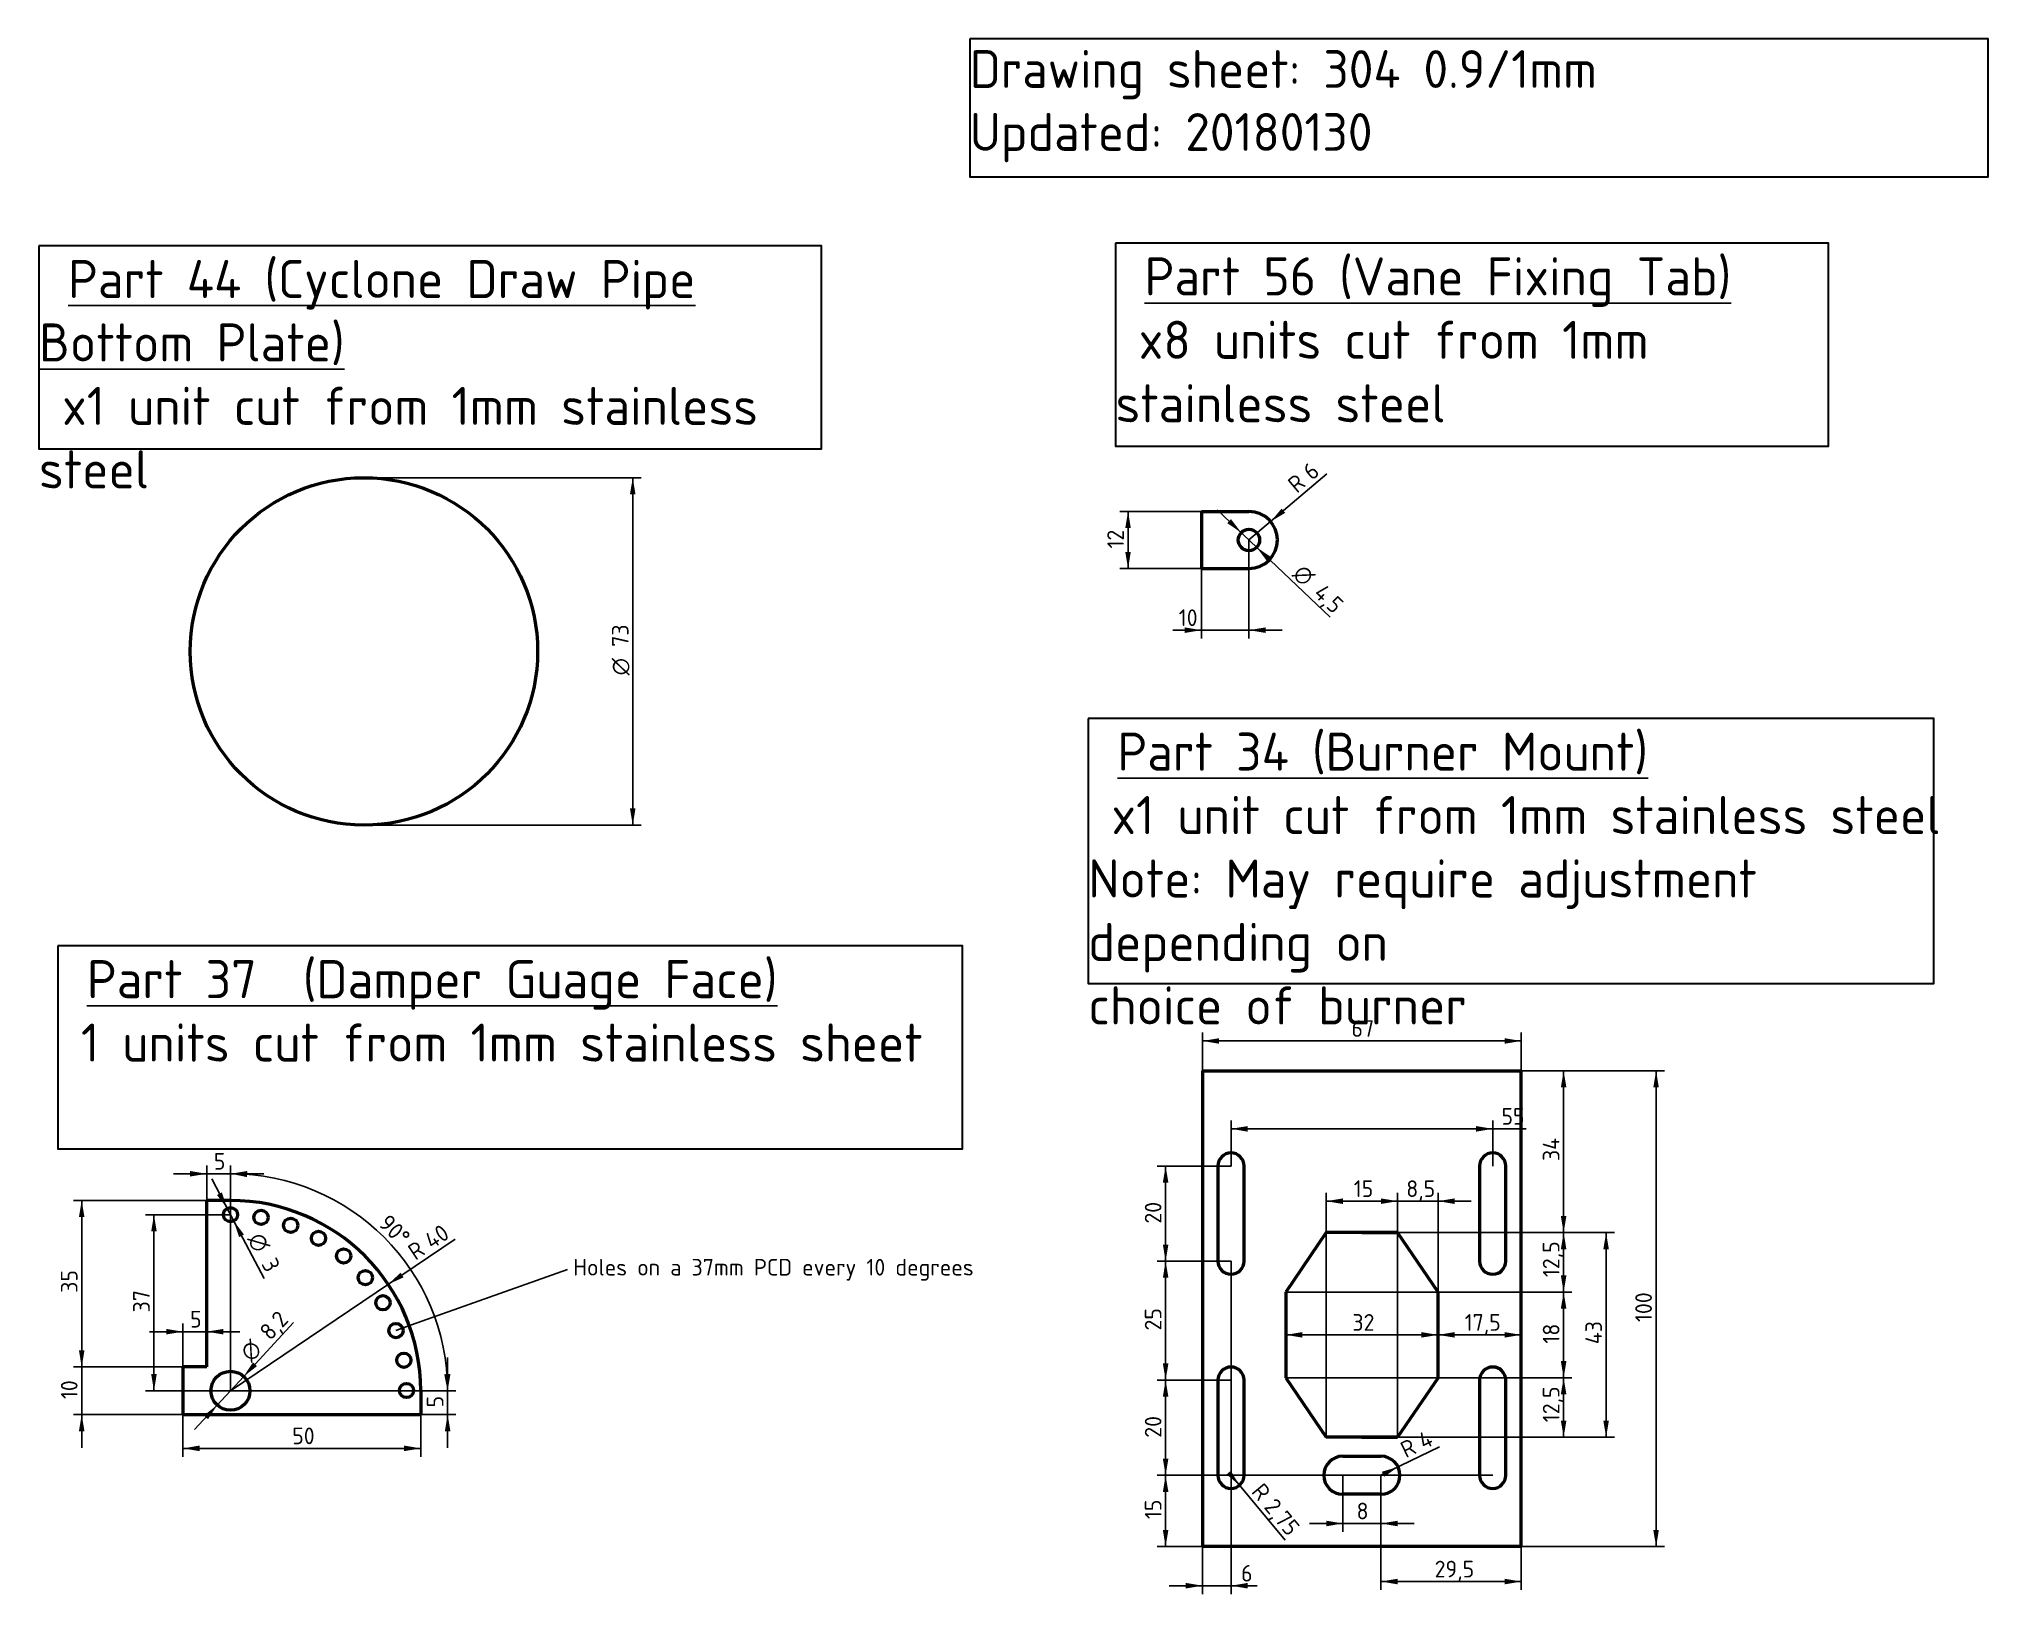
# Model space of a CAD drawing. Header units: millimetres. Extents: x 10 to 420, y 3 to 330.
import ezdxf
from ezdxf import colors
from ezdxf.entities.mleader import LeaderData, LeaderLine
from ezdxf.enums import TextEntityAlignment as Align
from ezdxf.math import Vec2, Vec3

# ---------------------------------------------------------------- set-up
doc = ezdxf.new("R2010")
doc.units = ezdxf.units.MM
doc.layers.add('Default', color=7, linetype='Continuous')
doc.layers.add('Dimensions', color=7, linetype='Continuous')
doc.styles.add('SEACAD_Solid_Edge_ISO', font='seiso.ttf')
doc.styles.add('SEACAD_Solid_Edge_ISO1_Symbols', font='semeci1.ttf')
doc.dimstyles.new('ISO_(mm)', dxfattribs={"dimtxt": 3.5, "dimasz": 3.5, "dimexe": 1.75, "dimexo": 0, "dimgap": 0.875, "dimtad": 1, "dimtxsty": 'SEACAD_Solid_Edge_ISO', "dimblk1": '_SE_FILLED', "dimblk2": '_SE_FILLED', "dimsah": 1, "dimcen": 1.75, "dimadec": 0, "dimazin": 0, "dimtfac": 0.5, "dimtmove": 0, "dimatfit": 3, "dimfxl": 1, "dimarcsym": 0})

# ---------------------------------------------------------------- blocks, each defined once
blk = doc.blocks.new('_SE_FILLED')
at = {"color": 0}
blk.add_line((0, 0), (-1, 0), dxfattribs=at)
blk.add_solid([(0, 0), (-1, -0.1665), (-1, 0.1665), (0, 0)], dxfattribs=at)
blk = doc.blocks.new('DMBLK494')
at = {"layer": 'Dimensions', "linetype": 'Continuous', "lineweight": 25}
for points in [[(18.36, 82.14), (19.53, 82.14), (18.94, 85.64)], [(18.36, 54.14), (18.94, 50.64), (19.53, 54.14)]]:
    blk.add_hatch(color=7, dxfattribs=at).paths.add_polyline_path(points)
at = {"layer": 'Dimensions', "color": 7, "linetype": 'Continuous', "lineweight": 25}
for p, q in [((45.21, 85.64), (17.19, 85.64)), ((18.94, 50.64), (18.94, 85.64)), ((45.21, 50.64), (17.19, 50.64))]:
    blk.add_line(p, q, dxfattribs=at)
at = {"layer": 'Dimensions', "color": 7, "linetype": 'Continuous', "lineweight": 25, "style": 'SEACAD_Solid_Edge_ISO'}
blk.add_text('35', height=3.5, rotation=90, dxfattribs=at).set_placement((14.57, 66.23), align=Align.TOP_LEFT)
blk = doc.blocks.new('DMBLK495')
at = {"layer": 'Dimensions', "linetype": 'Continuous', "lineweight": 25}
for points in [[(18.36, 54.14), (18.94, 50.64), (19.53, 54.14)], [(18.36, 37.14), (19.53, 37.14), (18.94, 40.64)]]:
    blk.add_hatch(color=7, dxfattribs=at).paths.add_polyline_path(points)
at = {"layer": 'Dimensions', "color": 7, "linetype": 'Continuous', "lineweight": 25}
for p, q in [((18.94, 57.64), (18.94, 33.64)), ((40.21, 50.64), (17.19, 50.64)), ((40.21, 40.64), (17.19, 40.64))]:
    blk.add_line(p, q, dxfattribs=at)
at = {"layer": 'Dimensions', "color": 7, "linetype": 'Continuous', "lineweight": 25, "style": 'SEACAD_Solid_Edge_ISO'}
blk.add_text('10', height=3.5, rotation=90, dxfattribs=at).set_placement((14.57, 43.89), align=Align.TOP_LEFT)
blk = doc.blocks.new('DMBLK496')
at = {"layer": 'Dimensions', "linetype": 'Continuous', "lineweight": 25}
blk.add_hatch(color=7, dxfattribs=at).paths.add_polyline_path([(85.94, 70.45), (83.37, 68.01), (86.59, 69.48)])
at = {"layer": 'Dimensions', "color": 7, "linetype": 'Continuous', "lineweight": 25}
blk.add_line((50.21, 45.64), (97.46, 77.52), dxfattribs=at)
at = {"layer": 'Dimensions', "color": 7, "linetype": 'Continuous', "lineweight": 25, "style": 'SEACAD_Solid_Edge_ISO'}
for s, p in [('40', (90.57, 78.15)), ('R', (87.12, 75.82))]:
    blk.add_text(s, height=3.5, rotation=34.0074, dxfattribs=at).set_placement(p, align=Align.TOP_LEFT)
blk = doc.blocks.new('DMBLK497')
at = {"layer": 'Dimensions', "linetype": 'Continuous', "lineweight": 25}
for points in [[(53.73, 91.72), (50.21, 91.27), (53.68, 90.55)], [(95.12, 49.11), (95.84, 45.64), (96.29, 49.16)]]:
    blk.add_hatch(color=7, dxfattribs=at).paths.add_polyline_path(points)
at = {"layer": 'Dimensions', "color": 7, "linetype": 'Continuous', "lineweight": 25}
for p, q in [((50.21, 85.64), (50.21, 93.02)), ((90.21, 45.64), (97.59, 45.64))]:
    blk.add_line(p, q, dxfattribs=at)
blk.add_arc((50.21, 45.64), 45.63, 0, 90, dxfattribs=at)
at = {"layer": 'Dimensions', "color": 7, "linetype": 'Continuous', "lineweight": 25, "style": 'SEACAD_Solid_Edge_ISO'}
blk.add_text('90°', height=3.5, rotation=315, dxfattribs=at).set_placement((83.57, 83), align=Align.TOP_LEFT)
blk = doc.blocks.new('DMBLK498')
at = {"layer": 'Dimensions', "linetype": 'Continuous', "lineweight": 25}
for points in [[(36.71, 58.64), (36.71, 57.48), (40.21, 58.06)], [(48.71, 58.64), (45.21, 58.06), (48.71, 57.48)]]:
    blk.add_hatch(color=7, dxfattribs=at).paths.add_polyline_path(points)
at = {"layer": 'Dimensions', "color": 7, "linetype": 'Continuous', "lineweight": 25}
for p, q in [((52.21, 58.06), (33.21, 58.06)), ((40.21, 50.64), (40.21, 59.81)), ((45.21, 50.64), (45.21, 59.81))]:
    blk.add_line(p, q, dxfattribs=at)
at = {"layer": 'Dimensions', "color": 7, "linetype": 'Continuous', "lineweight": 25, "style": 'SEACAD_Solid_Edge_ISO'}
blk.add_text('5', height=3.5, dxfattribs=at).set_placement((41.71, 62.43), align=Align.TOP_LEFT)
blk = doc.blocks.new('DMBLK499')
at = {"layer": 'Dimensions', "linetype": 'Continuous', "lineweight": 25}
for points in [[(33.55, 79.14), (34.71, 79.14), (34.13, 82.64)], [(33.55, 49.14), (34.13, 45.64), (34.71, 49.14)]]:
    blk.add_hatch(color=7, dxfattribs=at).paths.add_polyline_path(points)
at = {"layer": 'Dimensions', "color": 7, "linetype": 'Continuous', "lineweight": 25}
for p, q in [((50.21, 82.64), (32.38, 82.64)), ((34.13, 82.64), (34.13, 45.64)), ((50.21, 45.64), (32.38, 45.64))]:
    blk.add_line(p, q, dxfattribs=at)
at = {"layer": 'Dimensions', "color": 7, "linetype": 'Continuous', "lineweight": 25, "style": 'SEACAD_Solid_Edge_ISO'}
blk.add_text('37', height=3.5, rotation=90, dxfattribs=at).set_placement((29.75, 62.11), align=Align.TOP_LEFT)
blk = doc.blocks.new('DMBLK500')
at = {"layer": 'Dimensions', "linetype": 'Continuous', "lineweight": 25}
for points in [[(48.4, 87.34), (47.37, 86.79), (49.51, 83.97)], [(53.05, 78.48), (50.9, 81.31), (52.01, 77.94)]]:
    blk.add_hatch(color=7, dxfattribs=at).paths.add_polyline_path(points)
at = {"layer": 'Dimensions', "color": 7, "linetype": 'Continuous', "lineweight": 25}
for p, q in [((46.26, 90.16), (50.9, 81.31)), ((50.9, 81.31), (57.26, 69.21))]:
    blk.add_line(p, q, dxfattribs=at)
for s, style, p in [('O', 'SEACAD_Solid_Edge_ISO1_Symbols', (56.92, 79.26)), ('3', 'SEACAD_Solid_Edge_ISO', (59.71, 73.95))]:
    blk.add_text(s, height=3.5, rotation=297.6941, dxfattribs=dict(at, style=style)).set_placement(p, align=Align.TOP_LEFT)
blk = doc.blocks.new('DMBLK501')
at = {"layer": 'Dimensions', "linetype": 'Continuous', "lineweight": 25}
for points in [[(41.71, 91.83), (41.71, 90.66), (45.21, 91.24)], [(53.71, 91.83), (50.21, 91.24), (53.71, 90.66)]]:
    blk.add_hatch(color=7, dxfattribs=at).paths.add_polyline_path(points)
at = {"layer": 'Dimensions', "color": 7, "linetype": 'Continuous', "lineweight": 25}
for p, q in [((57.21, 91.24), (38.21, 91.24)), ((45.21, 85.64), (45.21, 92.99)), ((50.21, 45.64), (50.21, 92.99))]:
    blk.add_line(p, q, dxfattribs=at)
at = {"layer": 'Dimensions', "color": 7, "linetype": 'Continuous', "lineweight": 25, "style": 'SEACAD_Solid_Edge_ISO'}
blk.add_text('5', height=3.5, dxfattribs=at).set_placement((46.71, 95.62), align=Align.TOP_LEFT)
blk = doc.blocks.new('DMBLK502')
at = {"layer": 'Dimensions', "linetype": 'Continuous', "lineweight": 25}
for points in [[(43.71, 32.95), (43.71, 34.12), (40.21, 33.53)], [(86.71, 32.95), (90.21, 33.53), (86.71, 34.12)]]:
    blk.add_hatch(color=7, dxfattribs=at).paths.add_polyline_path(points)
at = {"layer": 'Dimensions', "color": 7, "linetype": 'Continuous', "lineweight": 25}
for p, q in [((40.21, 40.64), (40.21, 31.78)), ((90.21, 40.64), (90.21, 31.78)), ((40.21, 33.53), (90.21, 33.53))]:
    blk.add_line(p, q, dxfattribs=at)
at = {"layer": 'Dimensions', "color": 7, "linetype": 'Continuous', "lineweight": 25, "style": 'SEACAD_Solid_Edge_ISO'}
blk.add_text('50', height=3.5, dxfattribs=at).set_placement((63.18, 37.91), align=Align.TOP_LEFT)
blk = doc.blocks.new('DMBLK503')
at = {"layer": 'Dimensions', "linetype": 'Continuous', "lineweight": 25}
for points in [[(96.43, 49.14), (95.26, 49.14), (95.85, 45.64)], [(96.43, 37.14), (95.85, 40.64), (95.26, 37.14)]]:
    blk.add_hatch(color=7, dxfattribs=at).paths.add_polyline_path(points)
at = {"layer": 'Dimensions', "color": 7, "linetype": 'Continuous', "lineweight": 25}
for p, q in [((95.85, 52.64), (95.85, 33.64)), ((50.21, 45.64), (97.6, 45.64)), ((90.21, 40.64), (97.6, 40.64))]:
    blk.add_line(p, q, dxfattribs=at)
at = {"layer": 'Dimensions', "color": 7, "linetype": 'Continuous', "lineweight": 25, "style": 'SEACAD_Solid_Edge_ISO'}
blk.add_text('5', height=3.5, rotation=90, dxfattribs=at).set_placement((91.47, 42.14), align=Align.TOP_LEFT)
blk = doc.blocks.new('DMBLK504')
at = {"layer": 'Dimensions', "linetype": 'Continuous', "lineweight": 25}
for points in [[(54.93, 51.62), (52.99, 48.65), (55.79, 50.83)], [(44.62, 40.45), (45.48, 39.66), (47.43, 42.63)]]:
    blk.add_hatch(color=7, dxfattribs=at).paths.add_polyline_path(points)
at = {"layer": 'Dimensions', "color": 7, "linetype": 'Continuous', "lineweight": 25}
for p, q in [((52.99, 48.65), (63.47, 60)), ((42.68, 37.48), (52.99, 48.65))]:
    blk.add_line(p, q, dxfattribs=at)
for s, style, p in [('8,2', 'SEACAD_Solid_Edge_ISO', (56.02, 58.39)), ('O', 'SEACAD_Solid_Edge_ISO1_Symbols', (51.95, 53.98))]:
    blk.add_text(s, height=3.5, rotation=47.2842, dxfattribs=dict(at, style=style)).set_placement(p, align=Align.TOP_LEFT)
blk = doc.blocks.new('DMBLK505')
at = {"layer": 'Dimensions', "linetype": 'Continuous', "lineweight": 25}
blk.add_hatch(color=7, dxfattribs=at).paths.add_polyline_path([(292.17, 28.62), (292.68, 27.57), (295.57, 29.63)])
at = {"layer": 'Dimensions', "color": 7, "linetype": 'Continuous', "lineweight": 25}
blk.add_line((291.98, 27.88), (304.31, 33.88), dxfattribs=at)
at = {"layer": 'Dimensions', "color": 7, "linetype": 'Continuous', "lineweight": 25, "style": 'SEACAD_Solid_Edge_ISO'}
for s, p in [('4', (299.44, 36.37)), ('R', (295.69, 34.55))]:
    blk.add_text(s, height=3.5, rotation=25.9202, dxfattribs=at).set_placement(p, align=Align.TOP_LEFT)
blk = doc.blocks.new('DMBLK506')
at = {"layer": 'Dimensions', "linetype": 'Continuous', "lineweight": 25}
for points in [[(280.48, 17.16), (283.98, 17.75), (280.48, 18.33)], [(295.48, 17.16), (295.48, 18.33), (291.98, 17.75)]]:
    blk.add_hatch(color=7, dxfattribs=at).paths.add_polyline_path(points)
at = {"layer": 'Dimensions', "color": 7, "linetype": 'Continuous', "lineweight": 25}
for p, q in [((283.98, 27.88), (283.98, 16)), ((291.98, 27.88), (291.98, 16)), ((298.98, 17.75), (276.98, 17.75))]:
    blk.add_line(p, q, dxfattribs=at)
at = {"layer": 'Dimensions', "color": 7, "linetype": 'Continuous', "lineweight": 25, "style": 'SEACAD_Solid_Edge_ISO'}
blk.add_text('8', height=3.5, dxfattribs=at).set_placement((286.86, 22.12), align=Align.TOP_LEFT)
blk = doc.blocks.new('DMBLK507')
at = {"layer": 'Dimensions', "linetype": 'Continuous', "lineweight": 25}
for points in [[(295.48, 4.96), (295.48, 6.13), (291.98, 5.55)], [(317.98, 4.96), (321.48, 5.55), (317.98, 6.13)]]:
    blk.add_hatch(color=7, dxfattribs=at).paths.add_polyline_path(points)
at = {"layer": 'Dimensions', "color": 7, "linetype": 'Continuous', "lineweight": 25}
for p, q in [((291.98, 27.88), (291.98, 3.8)), ((321.48, 12.88), (321.48, 3.8)), ((321.48, 5.55), (291.98, 5.55))]:
    blk.add_line(p, q, dxfattribs=at)
at = {"layer": 'Dimensions', "color": 7, "linetype": 'Continuous', "lineweight": 25, "style": 'SEACAD_Solid_Edge_ISO'}
blk.add_text('29,5', height=3.5, dxfattribs=at).set_placement((303.27, 9.92), align=Align.TOP_LEFT)
blk = doc.blocks.new('DMBLK508')
at = {"layer": 'Dimensions', "linetype": 'Continuous', "lineweight": 25}
for points in [[(307.48, 57.97), (303.98, 57.39), (307.48, 56.81)], [(317.98, 57.97), (317.98, 56.81), (321.48, 57.39)]]:
    blk.add_hatch(color=7, dxfattribs=at).paths.add_polyline_path(points)
at = {"layer": 'Dimensions', "color": 7, "linetype": 'Continuous', "lineweight": 25}
blk.add_line((321.48, 57.39), (303.98, 57.39), dxfattribs=at)
at = {"layer": 'Dimensions', "color": 7, "linetype": 'Continuous', "lineweight": 25, "style": 'SEACAD_Solid_Edge_ISO'}
blk.add_text('17,5', height=3.5, dxfattribs=at).set_placement((309.58, 61.76), align=Align.TOP_LEFT)
blk = doc.blocks.new('DMBLK509')
at = {"layer": 'Dimensions', "linetype": 'Continuous', "lineweight": 25}
for points in [[(275.48, 56.81), (275.48, 57.97), (271.98, 57.39)], [(300.48, 56.81), (303.98, 57.39), (300.48, 57.97)]]:
    blk.add_hatch(color=7, dxfattribs=at).paths.add_polyline_path(points)
at = {"layer": 'Dimensions', "color": 7, "linetype": 'Continuous', "lineweight": 25}
blk.add_line((303.98, 57.39), (271.98, 57.39), dxfattribs=at)
at = {"layer": 'Dimensions', "color": 7, "linetype": 'Continuous', "lineweight": 25, "style": 'SEACAD_Solid_Edge_ISO'}
blk.add_text('32', height=3.5, dxfattribs=at).set_placement((285.99, 61.76), align=Align.TOP_LEFT)
blk = doc.blocks.new('DMBLK510')
at = {"layer": 'Dimensions', "linetype": 'Continuous', "lineweight": 25}
for points in [[(283.98, 86.07), (280.48, 85.49), (283.98, 84.9)], [(291.98, 86.07), (291.98, 84.9), (295.48, 85.49)]]:
    blk.add_hatch(color=7, dxfattribs=at).paths.add_polyline_path(points)
at = {"layer": 'Dimensions', "color": 7, "linetype": 'Continuous', "lineweight": 25}
for p, q in [((280.48, 35.88), (280.48, 87.24)), ((295.48, 35.88), (295.48, 87.24)), ((295.48, 85.49), (280.48, 85.49))]:
    blk.add_line(p, q, dxfattribs=at)
at = {"layer": 'Dimensions', "color": 7, "linetype": 'Continuous', "lineweight": 25, "style": 'SEACAD_Solid_Edge_ISO'}
blk.add_text('15', height=3.5, dxfattribs=at).set_placement((286.27, 89.86), align=Align.TOP_LEFT)
blk = doc.blocks.new('DMBLK511')
at = {"layer": 'Dimensions', "linetype": 'Continuous', "lineweight": 25}
for points in [[(339.89, 75.38), (339.31, 78.88), (338.72, 75.38)], [(339.89, 39.38), (338.72, 39.38), (339.31, 35.88)]]:
    blk.add_hatch(color=7, dxfattribs=at).paths.add_polyline_path(points)
at = {"layer": 'Dimensions', "color": 7, "linetype": 'Continuous', "lineweight": 25}
for p, q in [((295.48, 78.88), (341.06, 78.88)), ((339.31, 78.88), (339.31, 35.88)), ((287.98, 35.88), (341.06, 35.88))]:
    blk.add_line(p, q, dxfattribs=at)
at = {"layer": 'Dimensions', "color": 7, "linetype": 'Continuous', "lineweight": 25, "style": 'SEACAD_Solid_Edge_ISO'}
blk.add_text('43', height=3.5, rotation=90, dxfattribs=at).set_placement((334.93, 55.43), align=Align.TOP_LEFT)
blk = doc.blocks.new('DMBLK512')
at = {"layer": 'Dimensions', "linetype": 'Continuous', "lineweight": 25}
for points in [[(291.98, 86.07), (291.98, 84.9), (295.48, 85.49)], [(307.48, 86.07), (303.98, 85.49), (307.48, 84.9)]]:
    blk.add_hatch(color=7, dxfattribs=at).paths.add_polyline_path(points)
at = {"layer": 'Dimensions', "color": 7, "linetype": 'Continuous', "lineweight": 25}
for p, q in [((295.48, 78.88), (295.48, 87.24)), ((303.98, 66.38), (303.98, 87.24)), ((310.98, 85.49), (288.48, 85.49))]:
    blk.add_line(p, q, dxfattribs=at)
at = {"layer": 'Dimensions', "color": 7, "linetype": 'Continuous', "lineweight": 25, "style": 'SEACAD_Solid_Edge_ISO'}
blk.add_text('8,5', height=3.5, dxfattribs=at).set_placement((297.3, 89.86), align=Align.TOP_LEFT)
blk = doc.blocks.new('DMBLK513')
at = {"layer": 'Dimensions', "linetype": 'Continuous', "lineweight": 25}
for points in [[(330.96, 75.38), (330.38, 78.88), (329.79, 75.38)], [(330.96, 69.88), (329.79, 69.88), (330.38, 66.38)]]:
    blk.add_hatch(color=7, dxfattribs=at).paths.add_polyline_path(points)
at = {"layer": 'Dimensions', "color": 7, "linetype": 'Continuous', "lineweight": 25}
for p, q in [((295.48, 78.88), (332.13, 78.88)), ((330.38, 66.38), (330.38, 78.88)), ((303.98, 66.38), (332.13, 66.38))]:
    blk.add_line(p, q, dxfattribs=at)
at = {"layer": 'Dimensions', "color": 7, "linetype": 'Continuous', "lineweight": 25, "style": 'SEACAD_Solid_Edge_ISO'}
blk.add_text('12,5', height=3.5, rotation=90, dxfattribs=at).set_placement((326, 69.53), align=Align.TOP_LEFT)
blk = doc.blocks.new('DMBLK514')
at = {"layer": 'Dimensions', "linetype": 'Continuous', "lineweight": 25}
for points in [[(330.96, 44.88), (330.38, 48.38), (329.79, 44.88)], [(330.96, 39.38), (329.79, 39.38), (330.38, 35.88)]]:
    blk.add_hatch(color=7, dxfattribs=at).paths.add_polyline_path(points)
at = {"layer": 'Dimensions', "color": 7, "linetype": 'Continuous', "lineweight": 25}
for p, q in [((303.98, 48.38), (332.13, 48.38)), ((330.38, 48.38), (330.38, 35.88)), ((295.48, 35.88), (332.13, 35.88))]:
    blk.add_line(p, q, dxfattribs=at)
at = {"layer": 'Dimensions', "color": 7, "linetype": 'Continuous', "lineweight": 25, "style": 'SEACAD_Solid_Edge_ISO'}
blk.add_text('12,5', height=3.5, rotation=90, dxfattribs=at).set_placement((326, 39.03), align=Align.TOP_LEFT)
blk = doc.blocks.new('DMBLK515')
at = {"layer": 'Dimensions', "linetype": 'Continuous', "lineweight": 25}
for points in [[(330.96, 62.88), (330.38, 66.38), (329.79, 62.88)], [(330.96, 51.88), (329.79, 51.88), (330.38, 48.38)]]:
    blk.add_hatch(color=7, dxfattribs=at).paths.add_polyline_path(points)
at = {"layer": 'Dimensions', "color": 7, "linetype": 'Continuous', "lineweight": 25}
for p, q in [((271.98, 66.38), (332.13, 66.38)), ((330.38, 66.38), (330.38, 48.38)), ((271.98, 48.38), (332.13, 48.38))]:
    blk.add_line(p, q, dxfattribs=at)
at = {"layer": 'Dimensions', "color": 7, "linetype": 'Continuous', "lineweight": 25, "style": 'SEACAD_Solid_Edge_ISO'}
blk.add_text('18', height=3.5, rotation=90, dxfattribs=at).set_placement((326, 55.55), align=Align.TOP_LEFT)
blk = doc.blocks.new('DMBLK516')
at = {"layer": 'Dimensions', "linetype": 'Continuous', "lineweight": 25}
for points in [[(350.39, 109.38), (349.81, 112.88), (349.22, 109.38)], [(350.39, 16.38), (349.22, 16.38), (349.81, 12.88)]]:
    blk.add_hatch(color=7, dxfattribs=at).paths.add_polyline_path(points)
at = {"layer": 'Dimensions', "color": 7, "linetype": 'Continuous', "lineweight": 25}
for p, q in [((321.48, 112.88), (351.56, 112.88)), ((349.81, 12.88), (349.81, 112.88)), ((321.48, 12.88), (351.56, 12.88))]:
    blk.add_line(p, q, dxfattribs=at)
at = {"layer": 'Dimensions', "color": 7, "linetype": 'Continuous', "lineweight": 25, "style": 'SEACAD_Solid_Edge_ISO'}
blk.add_text('100', height=3.5, rotation=90, dxfattribs=at).set_placement((345.43, 60.09), align=Align.TOP_LEFT)
blk = doc.blocks.new('DMBLK517')
at = {"layer": 'Dimensions', "linetype": 'Continuous', "lineweight": 25}
for points in [[(250.98, 4.09), (254.48, 4.67), (250.98, 5.26)], [(263.98, 4.09), (263.98, 5.26), (260.48, 4.67)]]:
    blk.add_hatch(color=7, dxfattribs=at).paths.add_polyline_path(points)
at = {"layer": 'Dimensions', "color": 7, "linetype": 'Continuous', "lineweight": 25}
for p, q in [((260.48, 72.88), (260.48, 2.92)), ((254.48, 12.88), (254.48, 2.92)), ((247.48, 4.67), (265.97, 4.67))]:
    blk.add_line(p, q, dxfattribs=at)
at = {"layer": 'Dimensions', "color": 7, "linetype": 'Continuous', "lineweight": 25, "style": 'SEACAD_Solid_Edge_ISO'}
blk.add_text('6', height=3.5, dxfattribs=at).set_placement((262.59, 9.05), align=Align.TOP_LEFT)
blk = doc.blocks.new('DMBLK518')
at = {"layer": 'Dimensions', "linetype": 'Continuous', "lineweight": 25}
for points in [[(257.98, 119.74), (254.48, 119.16), (257.98, 118.58)], [(317.98, 119.74), (317.98, 118.58), (321.48, 119.16)]]:
    blk.add_hatch(color=7, dxfattribs=at).paths.add_polyline_path(points)
at = {"layer": 'Dimensions', "color": 7, "linetype": 'Continuous', "lineweight": 25}
for p, q in [((254.48, 112.88), (254.48, 120.91)), ((254.48, 119.16), (321.48, 119.16)), ((321.48, 112.88), (321.48, 120.91))]:
    blk.add_line(p, q, dxfattribs=at)
at = {"layer": 'Dimensions', "color": 7, "linetype": 'Continuous', "lineweight": 25, "style": 'SEACAD_Solid_Edge_ISO'}
blk.add_text('67', height=3.5, dxfattribs=at).set_placement((285.79, 123.53), align=Align.TOP_LEFT)
blk = doc.blocks.new('DMBLK519')
at = {"layer": 'Dimensions', "linetype": 'Continuous', "lineweight": 25}
for points in [[(246.15, 24.38), (247.32, 24.38), (246.73, 27.88)], [(246.15, 16.38), (246.73, 12.88), (247.32, 16.38)]]:
    blk.add_hatch(color=7, dxfattribs=at).paths.add_polyline_path(points)
at = {"layer": 'Dimensions', "color": 7, "linetype": 'Continuous', "lineweight": 25}
for p, q in [((315.48, 27.88), (244.98, 27.88)), ((246.73, 12.88), (246.73, 27.88)), ((254.48, 12.88), (244.98, 12.88))]:
    blk.add_line(p, q, dxfattribs=at)
at = {"layer": 'Dimensions', "color": 7, "linetype": 'Continuous', "lineweight": 25, "style": 'SEACAD_Solid_Edge_ISO'}
blk.add_text('15', height=3.5, rotation=90, dxfattribs=at).set_placement((242.36, 18.67), align=Align.TOP_LEFT)
blk = doc.blocks.new('DMBLK520')
at = {"layer": 'Dimensions', "linetype": 'Continuous', "lineweight": 25}
for points in [[(246.15, 44.38), (247.32, 44.38), (246.73, 47.88)], [(246.15, 31.38), (246.73, 27.88), (247.32, 31.38)]]:
    blk.add_hatch(color=7, dxfattribs=at).paths.add_polyline_path(points)
at = {"layer": 'Dimensions', "color": 7, "linetype": 'Continuous', "lineweight": 25}
for p, q in [((260.48, 47.88), (244.98, 47.88)), ((246.73, 27.88), (246.73, 47.88)), ((260.48, 27.88), (244.98, 27.88))]:
    blk.add_line(p, q, dxfattribs=at)
at = {"layer": 'Dimensions', "color": 7, "linetype": 'Continuous', "lineweight": 25, "style": 'SEACAD_Solid_Edge_ISO'}
blk.add_text('20', height=3.5, rotation=90, dxfattribs=at).set_placement((242.36, 35.77), align=Align.TOP_LEFT)
blk = doc.blocks.new('DMBLK521')
at = {"layer": 'Dimensions', "linetype": 'Continuous', "lineweight": 25}
for points in [[(246.15, 69.38), (247.32, 69.38), (246.73, 72.88)], [(246.15, 51.38), (246.73, 47.88), (247.32, 51.38)]]:
    blk.add_hatch(color=7, dxfattribs=at).paths.add_polyline_path(points)
at = {"layer": 'Dimensions', "color": 7, "linetype": 'Continuous', "lineweight": 25}
for p, q in [((260.48, 72.88), (244.98, 72.88)), ((246.73, 47.88), (246.73, 72.88)), ((260.48, 47.88), (244.98, 47.88))]:
    blk.add_line(p, q, dxfattribs=at)
at = {"layer": 'Dimensions', "color": 7, "linetype": 'Continuous', "lineweight": 25, "style": 'SEACAD_Solid_Edge_ISO'}
blk.add_text('25', height=3.5, rotation=90, dxfattribs=at).set_placement((242.36, 58.31), align=Align.TOP_LEFT)
blk = doc.blocks.new('DMBLK522')
at = {"layer": 'Dimensions', "linetype": 'Continuous', "lineweight": 25}
for points in [[(246.15, 89.38), (247.32, 89.38), (246.73, 92.88)], [(246.15, 76.38), (246.73, 72.88), (247.32, 76.38)]]:
    blk.add_hatch(color=7, dxfattribs=at).paths.add_polyline_path(points)
at = {"layer": 'Dimensions', "color": 7, "linetype": 'Continuous', "lineweight": 25}
for p, q in [((260.48, 92.88), (244.98, 92.88)), ((246.73, 72.88), (246.73, 92.88)), ((260.48, 72.88), (244.98, 72.88))]:
    blk.add_line(p, q, dxfattribs=at)
at = {"layer": 'Dimensions', "color": 7, "linetype": 'Continuous', "lineweight": 25, "style": 'SEACAD_Solid_Edge_ISO'}
blk.add_text('20', height=3.5, rotation=90, dxfattribs=at).set_placement((242.36, 80.77), align=Align.TOP_LEFT)
blk = doc.blocks.new('DMBLK523')
at = {"layer": 'Dimensions', "linetype": 'Continuous', "lineweight": 25}
for points in [[(330.96, 109.38), (330.38, 112.88), (329.79, 109.38)], [(330.96, 82.38), (329.79, 82.38), (330.38, 78.88)]]:
    blk.add_hatch(color=7, dxfattribs=at).paths.add_polyline_path(points)
at = {"layer": 'Dimensions', "color": 7, "linetype": 'Continuous', "lineweight": 25}
for p, q in [((321.48, 112.88), (332.13, 112.88)), ((330.38, 112.88), (330.38, 78.88)), ((287.98, 78.88), (332.13, 78.88))]:
    blk.add_line(p, q, dxfattribs=at)
at = {"layer": 'Dimensions', "color": 7, "linetype": 'Continuous', "lineweight": 25, "style": 'SEACAD_Solid_Edge_ISO'}
blk.add_text('34', height=3.5, rotation=90, dxfattribs=at).set_placement((326, 93.93), align=Align.TOP_LEFT)
blk = doc.blocks.new('DMBLK524')
at = {"layer": 'Dimensions', "linetype": 'Continuous', "lineweight": 25}
for points in [[(263.98, 101.27), (260.48, 100.69), (263.98, 100.1)], [(311.98, 101.27), (311.98, 100.1), (315.48, 100.69)]]:
    blk.add_hatch(color=7, dxfattribs=at).paths.add_polyline_path(points)
at = {"layer": 'Dimensions', "color": 7, "linetype": 'Continuous', "lineweight": 25}
for p, q in [((260.48, 92.88), (260.48, 102.44)), ((315.48, 92.88), (315.48, 102.44)), ((260.48, 100.69), (322.51, 100.69))]:
    blk.add_line(p, q, dxfattribs=at)
at = {"layer": 'Dimensions', "color": 7, "linetype": 'Continuous', "lineweight": 25, "style": 'SEACAD_Solid_Edge_ISO'}
blk.add_text('55', height=3.5, dxfattribs=at).set_placement((317.31, 105.06), align=Align.TOP_LEFT)
blk = doc.blocks.new('DMBLK525')
at = {"layer": 'Dimensions', "linetype": 'Continuous', "lineweight": 25}
blk.add_hatch(color=7, dxfattribs=at).paths.add_polyline_path([(260.44, 28.83), (259.55, 28.08), (262.24, 25.77)])
at = {"layer": 'Dimensions', "color": 7, "linetype": 'Continuous', "lineweight": 25}
blk.add_line((260.48, 27.88), (271.83, 14.25), dxfattribs=at)
at = {"layer": 'Dimensions', "color": 7, "linetype": 'Continuous', "lineweight": 25, "style": 'SEACAD_Solid_Edge_ISO'}
for s, p in [('R', (267.26, 26.57)), ('2,75', (269.93, 23.37))]:
    blk.add_text(s, height=3.5, rotation=309.7941, dxfattribs=at).set_placement(p, align=Align.TOP_LEFT)
blk = doc.blocks.new('DMBLK526')
at = {"layer": 'Dimensions', "linetype": 'Continuous', "lineweight": 25}
for points in [[(135.33, 234.04), (134.75, 237.54), (134.16, 234.04)], [(135.33, 168.04), (134.16, 168.04), (134.75, 164.54)]]:
    blk.add_hatch(color=7, dxfattribs=at).paths.add_polyline_path(points)
at = {"layer": 'Dimensions', "color": 7, "linetype": 'Continuous', "lineweight": 25}
for p, q in [((78.25, 237.54), (136.5, 237.54)), ((134.75, 164.54), (134.75, 237.54)), ((78.25, 164.54), (136.5, 164.54))]:
    blk.add_line(p, q, dxfattribs=at)
for s, style, p in [('73', 'SEACAD_Solid_Edge_ISO', (130.37, 202.01)), ('O', 'SEACAD_Solid_Edge_ISO1_Symbols', (130.37, 196.01))]:
    blk.add_text(s, height=3.5, rotation=90, dxfattribs=dict(at, style=style)).set_placement(p, align=Align.TOP_LEFT)
blk = doc.blocks.new('DMBLK527')
at = {"layer": 'Dimensions', "linetype": 'Continuous', "lineweight": 25}
for points in [[(238.25, 226.95), (239.42, 226.95), (238.84, 230.45)], [(238.25, 221.95), (238.84, 218.45), (239.42, 221.95)]]:
    blk.add_hatch(color=7, dxfattribs=at).paths.add_polyline_path(points)
at = {"layer": 'Dimensions', "color": 7, "linetype": 'Continuous', "lineweight": 25}
for p, q in [((254.25, 230.45), (237.09, 230.45)), ((238.84, 230.45), (238.84, 218.45)), ((254.25, 218.45), (237.09, 218.45))]:
    blk.add_line(p, q, dxfattribs=at)
at = {"layer": 'Dimensions', "color": 7, "linetype": 'Continuous', "lineweight": 25, "style": 'SEACAD_Solid_Edge_ISO'}
blk.add_text('12', height=3.5, rotation=90, dxfattribs=at).set_placement((234.46, 222.66), align=Align.TOP_LEFT)
blk = doc.blocks.new('DMBLK528')
at = {"layer": 'Dimensions', "linetype": 'Continuous', "lineweight": 25}
blk.add_hatch(color=7, dxfattribs=at).paths.add_polyline_path([(271.11, 231.04), (268.82, 228.33), (271.87, 230.15)])
at = {"layer": 'Dimensions', "color": 7, "linetype": 'Continuous', "lineweight": 25}
blk.add_line((264.25, 224.45), (280.63, 238.34), dxfattribs=at)
at = {"layer": 'Dimensions', "color": 7, "linetype": 'Continuous', "lineweight": 25, "style": 'SEACAD_Solid_Edge_ISO'}
for s, p in [('R', (272.05, 236.8)), ('6', (275.23, 239.49))]:
    blk.add_text(s, height=3.5, rotation=40.2858, dxfattribs=at).set_placement(p, align=Align.TOP_LEFT)
blk = doc.blocks.new('DMBLK529')
at = {"layer": 'Dimensions', "linetype": 'Continuous', "lineweight": 25}
for points in [[(260.48, 228.83), (259.68, 227.99), (262.62, 226)], [(268.81, 220.91), (265.88, 222.9), (268.01, 220.06)]]:
    blk.add_hatch(color=7, dxfattribs=at).paths.add_polyline_path(points)
at = {"layer": 'Dimensions', "color": 7, "linetype": 'Continuous', "lineweight": 25}
for p, q in [((257.54, 230.82), (265.88, 222.9)), ((265.88, 222.9), (281.3, 208.22))]:
    blk.add_line(p, q, dxfattribs=at)
for s, style, p in [('O', 'SEACAD_Solid_Edge_ISO1_Symbols', (275.68, 219.61)), ('4,5', 'SEACAD_Solid_Edge_ISO', (280.03, 215.47))]:
    blk.add_text(s, height=3.5, rotation=316.4281, dxfattribs=dict(at, style=style)).set_placement(p, align=Align.TOP_LEFT)
blk = doc.blocks.new('DMBLK530')
at = {"layer": 'Dimensions', "linetype": 'Continuous', "lineweight": 25}
for points in [[(250.75, 204.91), (254.25, 205.5), (250.75, 206.08)], [(267.75, 204.91), (267.75, 206.08), (264.25, 205.5)]]:
    blk.add_hatch(color=7, dxfattribs=at).paths.add_polyline_path(points)
at = {"layer": 'Dimensions', "color": 7, "linetype": 'Continuous', "lineweight": 25}
for p, q in [((254.25, 224.45), (254.25, 203.75)), ((264.25, 224.45), (264.25, 203.75)), ((271.25, 205.5), (248.28, 205.5))]:
    blk.add_line(p, q, dxfattribs=at)
at = {"layer": 'Dimensions', "color": 7, "linetype": 'Continuous', "lineweight": 25, "style": 'SEACAD_Solid_Edge_ISO'}
blk.add_text('10', height=3.5, dxfattribs=at).set_placement((249.5, 209.87), align=Align.TOP_LEFT)

msp = doc.modelspace()

# ---------------------------------------------------------------- linework, layer by layer
at = {"layer": 'Default', "color": 7, "linetype": 'Continuous', "lineweight": 50}
for p, q in [((254.245, 230.448), (254.245, 218.448)), ((254.245, 230.448), (264.245, 230.448)), ((254.245, 218.448), (264.245, 218.448)), ((254.476, 112.879), (254.476, 12.879)), ((254.476, 112.879), (321.476, 112.879)), ((321.476, 12.879), (321.476, 112.879)), ((257.726, 92.879), (257.726, 72.879)), ((263.226, 72.879), (263.226, 92.879)), ((312.726, 92.879), (312.726, 72.879)), ((318.226, 72.879), (318.226, 92.879)), ((50.208, 85.638), (45.208, 85.638)), ((45.208, 50.638), (45.208, 85.638)), ((280.476, 78.879), (271.976, 66.379)), ((295.476, 78.879), (280.476, 78.879)), ((287.976, 78.879), (295.476, 78.879)), ((303.976, 66.379), (295.476, 78.879)), ((271.976, 66.379), (271.976, 48.379)), ((303.976, 48.379), (303.976, 66.379)), ((45.208, 50.638), (40.208, 50.638)), ((40.208, 50.638), (40.208, 40.638)), ((90.208, 45.638), (90.208, 40.638)), ((257.726, 47.879), (257.726, 27.879)), ((263.226, 27.879), (263.226, 47.879)), ((271.976, 48.379), (280.476, 35.879)), ((303.976, 48.379), (295.476, 35.879)), ((312.726, 47.879), (312.726, 27.879)), ((318.226, 27.879), (318.226, 47.879)), ((40.208, 40.638), (90.208, 40.638)), ((295.476, 35.879), (280.476, 35.879)), ((287.976, 35.879), (295.476, 35.879)), ((283.976, 31.879), (291.976, 31.879)), ((291.976, 23.879), (283.976, 23.879)), ((321.476, 12.879), (254.476, 12.879))]:
    msp.add_line(p, q, dxfattribs=at)
at = {"layer": 'Default', "color": 7, "linetype": 'Continuous', "lineweight": 30}
for points in [[(205.576, 329.746), (205.576, 300.783), (419.565, 300.783), (419.565, 329.746), (205.576, 329.746)], [(236.206, 286.825), (236.206, 244.191), (386.062, 244.191), (386.062, 286.825), (236.206, 286.825)], [(9.965, 286.27), (9.965, 243.636), (174.438, 243.636), (174.438, 286.27), (9.965, 286.27)], [(230.486, 186.94), (230.486, 131.215), (408.179, 131.215), (408.179, 186.94), (230.486, 186.94)], [(13.934, 139.122), (13.934, 96.488), (204.067, 96.488), (204.067, 139.122), (13.934, 139.122)]]:
    msp.add_lwpolyline(points, dxfattribs=at)
at = {"layer": 'Default', "color": 7, "linetype": 'Continuous', "lineweight": 50}
for centre, radius in [((78.246, 201.035), 36.5), ((264.245, 224.448), 2.25), ((50.208, 82.638), 1.5), ((56.633, 82.076), 1.5), ((62.862, 80.407), 1.5), ((68.708, 77.681), 1.5), ((73.991, 73.982), 1.5), ((78.551, 69.421), 1.5), ((82.251, 64.138), 1.5), ((84.976, 58.293), 1.5), ((86.646, 52.063), 1.5), ((50.208, 45.638), 4.1), ((87.196, 45.704), 1.5)]:
    msp.add_circle(centre, radius, dxfattribs=at)
for centre, radius, start, end in [((264.245, 224.448), 6, 270, 90), ((260.476, 92.879), 2.75, 0, 180), ((315.476, 92.879), 2.75, 0, 180), ((50.208, 45.638), 40, 0, 90), ((260.476, 72.879), 2.75, 180, 0), ((315.476, 72.879), 2.75, 180, 0), ((260.476, 47.879), 2.75, 0, 180), ((315.476, 47.879), 2.75, 0, 180), ((283.976, 27.879), 4, 90, 270), ((291.976, 27.879), 4, 270, 90), ((260.476, 27.879), 2.75, 180, 0), ((315.476, 27.879), 2.75, 180, 0)]:
    msp.add_arc(centre, radius, start, end, dxfattribs=at)

# ---------------------------------------------------------------- texts
at = {"layer": 'Default', "attachment_point": 1}
for s, insert, char_height, width in [('{\\fSolid Edge ISO|b0||i0||c0|p34;\\C7;\\H7.9375;\\W1.;\\T1.;Drawing sheet: 304 0.9/1mm\\P}{\\fSolid Edge ISO|b0||i0||c0|p34;\\C7;\\H7.9375;\\W1.;\\T1.;Updated: 20180130\\P}', (205.576, 327.401), 7.9375, 213.98813), ('{\\fSolid Edge ISO|b0||i0||c0|p34;\\C7;\\L\\H10.05416667;\\W1.;\\T1.; }{\\fSolid Edge ISO|b0||i0||c0|p34;\\C7;\\L\\H8.;\\W1.;\\T1.;Part 44 (Cyclone Draw Pipe Bottom Plate) \\P}{\\fSolid Edge ISO|b0||i0||c0|p34;\\C7;\\H8.;\\W1.;\\T1.; x1 unit cut from 1mm stainless steel}', (9.965, 283.3), 10.054167, 164.47297), ('{\\fSolid Edge ISO|b0||i0||c0|p34;\\C7;\\L\\H10.05416667;\\W1.;\\T1.; }{\\fSolid Edge ISO|b0||i0||c0|p34;\\C7;\\L\\H8.;\\W1.;\\T1.;Part 56 (Vane Fixing Tab) \\P}{\\fSolid Edge ISO|b0||i0||c0|p34;\\C7;\\H8.;\\W1.;\\T1.; x8 units cut from 1mm stainless steel}', (236.206, 283.854), 10.054167, 149.85551), ('{\\fSolid Edge ISO|b0||i0||c0|p34;\\C7;\\L\\H10.05416667;\\W1.;\\T1.; }{\\fSolid Edge ISO|b0||i0||c0|p34;\\C7;\\L\\H8.;\\W1.;\\T1.;Part 34 (Burner Mount) \\P}{\\fSolid Edge ISO|b0||i0||c0|p34;\\C7;\\H8.;\\W1.;\\T1.; x1 unit cut from 1mm stainless steel\\P}{\\fSolid Edge ISO|b0||i0||c0|p34;\\C7;\\H8.;\\W1.;\\T1.;Note: May require adjustment depending on \\P}{\\fSolid Edge ISO|b0||i0||c0|p34;\\C7;\\H8.;\\W1.;\\T1.;choice of burner}', (230.486, 183.969), 10.054167, 177.69319), ('{\\fSolid Edge ISO|b0||i0||c0|p34;\\C7;\\L\\H10.05416667;\\W1.;\\T1.; }{\\fSolid Edge ISO|b0||i0||c0|p34;\\C7;\\L\\H8.;\\W1.;\\T1.;Part 37  (Damper Guage Face) \\P}{\\fSolid Edge ISO|b0||i0||c0|p34;\\C7;\\H8.;\\W1.;\\T1.; 1 units cut from 1mm stainless sheet }', (13.934, 136.151), 10.054167, 190.13251)]:
    msp.add_mtext(s, dxfattribs=dict(at, insert=insert, char_height=char_height, width=width))

# ---------------------------------------------------------------- dimensions: what is measured, and where the dimension line sits
at = {"layer": 'Dimensions', "color": 7, "linetype": 'Continuous', "lineweight": 25}
for center, mpoint, picture, middle in [((264.245, 224.448), (268.822, 228.328), 'DMBLK528', (273.944, 232.669)), ((50.208, 45.638), (83.366, 68.01), 'DMBLK496', (88.549, 71.507)), ((291.976, 27.879), (295.573, 29.628), 'DMBLK505', (296.502, 30.079)), ((260.476, 27.879), (262.236, 25.766), 'DMBLK525', (263.112, 24.714))]:
    dim = msp.add_radius_dim(center=center, mpoint=mpoint, text='\\A1;<>', dimstyle='ISO_(mm)', override={"dimtolj": 1}, dxfattribs=at)
    dim.commit()
    dim.dimension.update_dxf_attribs({"geometry": picture, "text_midpoint": middle, "dimtype": 164})
dim = msp.add_linear_dim(base=(134.748, 237.535), p1=(78.246, 164.535), p2=(78.246, 237.535), angle=90, text='\\A1;%%c<>', dimstyle='ISO_(mm)', override={"dimtolj": 1}, dxfattribs=at)
dim.commit()
dim.dimension.update_dxf_attribs({"geometry": 'DMBLK526', "text_midpoint": (134.748, 201.035), "dimtype": 161})
for base, p1, p2, angle, picture, middle, dimtype in [((238.838, 230.448), (254.245, 230.448), (254.245, 218.448), 270, 'DMBLK527', (238.838, 224.448), 161), ((254.476, 119.159), (254.476, 112.879), (321.476, 112.879), 0, 'DMBLK518', (287.976, 119.159), 161), ((330.375, 78.879), (321.476, 112.879), (287.976, 78.879), 90, 'DMBLK523', (330.375, 95.879), 160), ((349.806, 12.879), (321.476, 12.879), (321.476, 112.879), 90, 'DMBLK516', (349.806, 62.879), 161), ((260.476, 100.688), (260.476, 92.879), (315.476, 92.879), 0, 'DMBLK524', (316.086, 100.688), 161), ((246.733, 72.879), (260.476, 72.879), (260.476, 92.879), 90, 'DMBLK522', (246.733, 82.879), 161), ((18.942, 50.638), (45.208, 50.638), (45.208, 85.638), 90, 'DMBLK494', (18.942, 68.138), 161), ((34.129, 82.638), (50.208, 82.638), (50.208, 45.638), 270, 'DMBLK499', (34.129, 64.138), 161), ((339.306, 35.879), (295.476, 78.879), (287.976, 35.879), 90, 'DMBLK511', (339.306, 57.379), 160), ((330.375, 78.879), (303.976, 66.379), (295.476, 78.879), 90, 'DMBLK513', (330.375, 72.629), 160), ((246.733, 47.879), (260.476, 47.879), (260.476, 72.879), 90, 'DMBLK521', (246.733, 60.379), 161), ((330.375, 66.379), (271.976, 66.379), (271.976, 48.379), 270, 'DMBLK515', (330.375, 57.379), 161), ((18.942, 50.638), (40.208, 50.638), (40.208, 40.638), 270, 'DMBLK495', (18.942, 45.638), 161), ((95.848, 40.638), (50.208, 45.638), (40.208, 40.638), 90, 'DMBLK503', (95.848, 43.138), 160), ((246.733, 27.879), (260.476, 27.879), (260.476, 47.879), 90, 'DMBLK520', (246.733, 37.879), 161), ((330.375, 35.879), (303.976, 48.379), (295.476, 35.879), 90, 'DMBLK514', (330.375, 42.129), 160), ((40.208, 33.532), (40.208, 40.638), (90.208, 40.638), 0, 'DMBLK502', (65.208, 33.532), 161), ((246.733, 27.879), (321.476, 12.879), (315.476, 27.879), 90, 'DMBLK519', (246.733, 20.379), 160), ((291.976, 17.746), (291.976, 27.879), (283.976, 27.879), 180, 'DMBLK506', (287.976, 17.746), 161)]:
    dim = msp.add_linear_dim(base=base, p1=p1, p2=p2, angle=angle, text='\\A1;<>', dimstyle='ISO_(mm)', dxfattribs=at)
    dim.commit()
    dim.dimension.update_dxf_attribs({"geometry": picture, "text_midpoint": middle, "dimtype": dimtype})
for p1, p2, picture, middle in [((262.615, 225.999), (265.875, 222.897), 'DMBLK529', (271.78, 217.28)), ((49.511, 83.966), (50.905, 81.31), 'DMBLK500', (52.48, 78.309)), ((47.426, 42.626), (52.989, 48.651), 'DMBLK504', (54.337, 50.111))]:
    dim = msp.add_diameter_dim_2p(p1=p1, p2=p2, text='\\A1;<>', dimstyle='ISO_(mm)', override={"dimtmove": 1, "dimtolj": 1}, dxfattribs=at)
    dim.commit()
    dim.dimension.update_dxf_attribs({"geometry": picture, "text_midpoint": middle, "dimtype": 163})
for base, p1, p2, picture, middle in [((254.245, 205.498), (264.245, 224.448), (254.245, 224.448), 'DMBLK530', (254.227, 205.498)), ((260.476, 4.674), (254.476, 112.879), (260.476, 72.879), 'DMBLK517', (261.37, 4.674)), ((45.208, 91.242), (50.208, 45.638), (45.208, 50.638), 'DMBLK501', (47.708, 91.242)), ((280.476, 85.487), (295.476, 35.879), (280.476, 35.879), 'DMBLK510', (287.976, 85.487)), ((295.476, 85.487), (303.976, 66.379), (295.476, 78.879), 'DMBLK512', (299.726, 85.487)), ((271.976, 57.389), (303.976, 66.379), (271.976, 66.379), 'DMBLK509', (287.976, 57.389)), ((40.208, 58.06), (45.208, 50.638), (40.208, 50.638), 'DMBLK498', (42.708, 58.06)), ((303.976, 57.389), (321.476, 12.879), (303.976, 57.379), 'DMBLK508', (312.726, 57.389)), ((291.976, 5.548), (321.476, 12.879), (291.976, 27.879), 'DMBLK507', (306.726, 5.548))]:
    dim = msp.add_linear_dim(base=base, p1=p1, p2=p2, text='\\A1;<>', dimstyle='ISO_(mm)', dxfattribs=at)
    dim.commit()
    dim.dimension.update_dxf_attribs({"geometry": picture, "text_midpoint": middle, "dimtype": 160})
dim = msp.add_angular_dim_3p(base=(82.475, 77.906), center=(50.208, 45.638), p1=(50.208, 85.638), p2=(90.208, 45.638), text='\\A1;<>', dimstyle='ISO_(mm)', override={"dimtolj": 1}, dxfattribs=at)
dim.commit()
dim.dimension.update_dxf_attribs({"geometry": 'DMBLK497', "text_midpoint": (82.475, 77.906), "dimtype": 165})

# ---------------------------------------------------------------- leaders
ml = msp.add_multileader_mtext('Standard', dxfattribs=at)
ml.set_content('{\\pxsm0.9;\\fSolid Edge ISO|b0||i0||c0|p34;\\W1.;Holes on a 37mm PCD every 10 degrees\\P}', color=256)
ml.set_leader_properties()
ml.set_arrow_properties(name='_SE_FILLED')
ml.build(insert=Vec2(0, 0))
ml.multileader.update_dxf_attribs({"dogleg_length": 0, "arrow_head_size": 3.5})
ctx = ml.context
ctx.base_point, ctx.char_height, ctx.arrow_head_size, ctx.landing_gap_size = Vec3(120.249, 71.399), 3.5, 3.5, 1.225
notes = []
notes.append((ctx, [(0, (1, 1, 0), (121.024, 71.149), (1, 0), 0, [(0, [(84.976, 58.293)], 0, [])])]))
ctx.mtext.insert = Vec3(122.249, 73.356)
for ctx, leaders in notes:
    for number, flags, end, landing, length, lines in leaders:
        leader = LeaderData()
        leader.index, (leader.has_last_leader_line, leader.has_dogleg_vector, leader.attachment_direction) = number, flags
        leader.last_leader_point, leader.dogleg_vector, leader.dogleg_length = Vec3(end), Vec3(landing), length
        for number, points, colour, breaks in lines:
            line = LeaderLine()
            line.index, line.vertices, line.color, line.breaks = number, Vec3.list(points), colors.encode_raw_color(colour), breaks
            leader.lines.append(line)
        ctx.leaders.append(leader)

doc.saveas('drawing.dxf')
